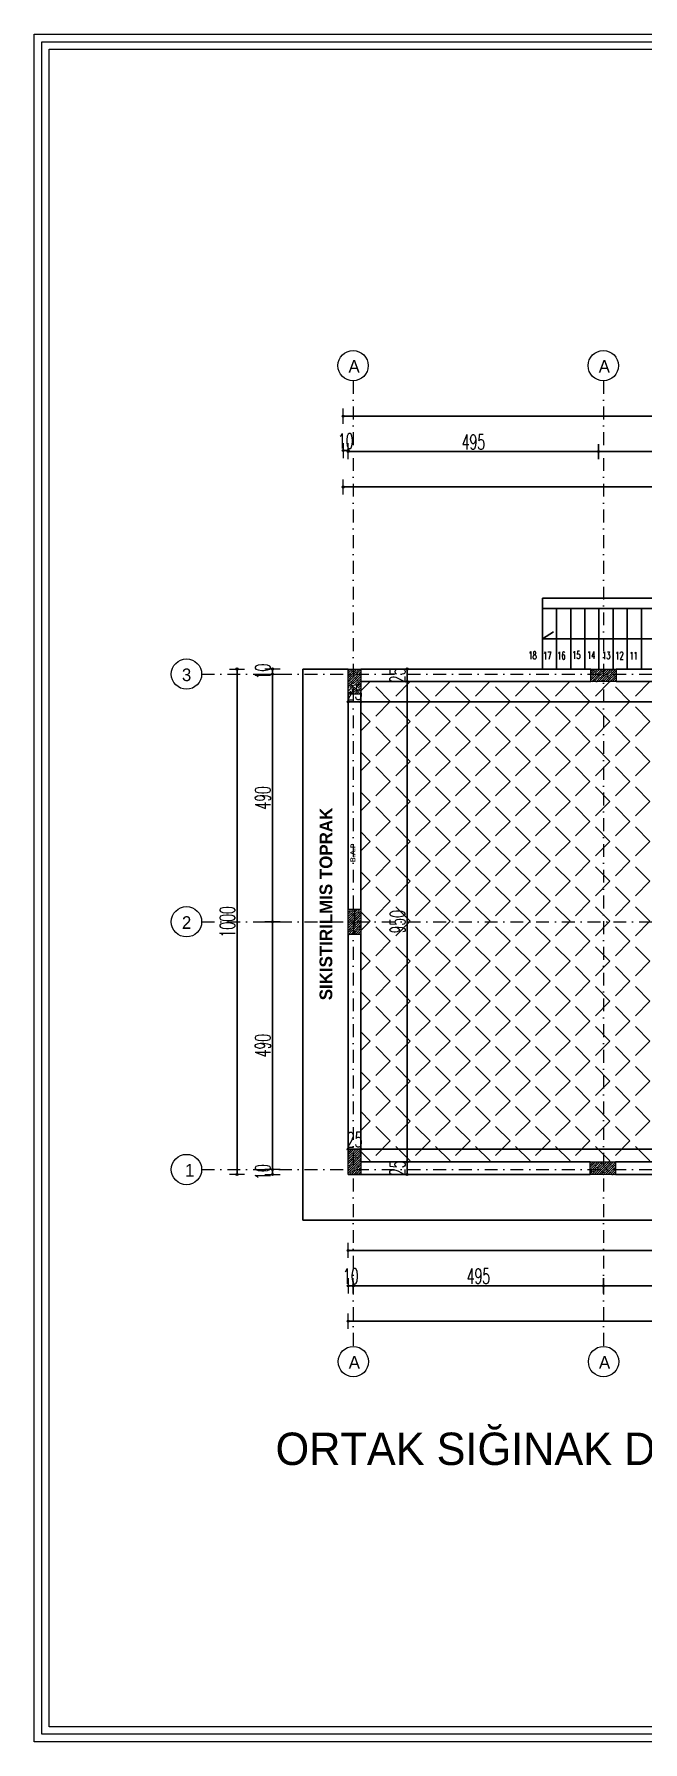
# Model space of a CAD drawing. Header units: millimetres. Extents: x -16104 to 67872, y -88009 to 12107.
# Drawn here: x 60739 to 61943, y 8729 to 12107 of the extents above; entities that cross this region are included whole.
import ezdxf

# ---------------------------------------------------------------- set-up
doc = ezdxf.new("R2010")
doc.units = ezdxf.units.MM
doc.linetypes.add('ACAD_ISO07W100', pattern=[3, 0, -3])
doc.linetypes.add('DASHDOTX2', pattern=[50.8, 25.4, -12.7, 0, -12.7])
doc.layers.get('0').update_dxf_attribs({"color": 241})
for name, color, linetype, lineweight in [('AKS', 1, 'ACAD_ISO07W100', 5), ('akslar', 144, 'Continuous', 20), ('c05', 32, 'Continuous', 13), ('duvar', 123, 'Continuous', 25), ('emsal&kolon', 1, 'Continuous', 5), ('kapı pen. yazısı_nz.', 1, 'Continuous', 25), ('mahal yazısı_nz.', 6, 'Continuous', 35), ('OLCU', 54, 'Continuous', 13), ('SıVA', 40, 'Continuous', 9), ('YAZI', 22, 'Continuous', 18), ('ÖLÇÜ', 252, 'Continuous', 20)]:
    doc.layers.add(name, color=color, linetype=linetype, lineweight=lineweight)
doc.styles.add('DIM', font='Txttw.shx', dxfattribs={"width": 0.6})
doc.styles.add('kap-pen-yazısı_nz.', font='cityb___.ttf', dxfattribs={"height": 10})
doc.styles.add('mahal iç yazı_nz.', font='cityb___.ttf', dxfattribs={"height": 12.5})
doc.styles.add('ÖLÇÜ-50', font='comic.ttf', dxfattribs={"height": 12.5})
doc.dimstyles.new('50', dxfattribs={"dimscale": 0, "dimtxt": 30, "dimasz": 1, "dimexe": 0, "dimexo": 2, "dimgap": 4, "dimtad": 1, "dimdec": 0, "dimzin": 0, "dimdsep": 46, "dimtxsty": 'DIM', "dimblk1": 'DOT', "dimblk2": 'DOT', "dimsah": 1, "dimcen": 1.5, "dimdle": 3, "dimse1": 1, "dimse2": 1, "dimclrd": 256, "dimclre": 9, "dimclrt": 256, "dimadec": 0, "dimazin": 0, "dimtfac": 0.24, "dimtdec": 0, "dimtix": 1, "dimtmove": 2, "dimatfit": 3, "dimldrblk": 'DOT', "dimfxl": 0, "dimtolj": 1, "dimtzin": 15, "dimarcsym": 0})
pattern_1 = [(45, (-3506.1825, 5085.1525), (-4.49012806, 4.49012806), []), (45, (-3501.6924, 5085.1525), (-4.49012806, 4.49012806), [7.9375, -1.5875, 0, -1.5875])]
pattern_2 = [(45, (-3473.52, 7.062), (-4.49012806, 4.49012806), []), (45, (-3469.03, 7.062), (-4.49012806, 4.49012806), [7.9375, -1.5875, 0, -1.5875])]

# ---------------------------------------------------------------- blocks, each defined once
blk = doc.blocks.new('DOT')
for p, q in [((-2, 0), (0, 0)), ((0, 15), (0, -15)), ((2, 0), (0, 0))]:
    blk.add_line(p, q)
blk.add_circle((0, 0), 2)
blk = doc.blocks.new('*D453')
at = {"layer": 'Defpoints', "color": 0, "transparency": 16777216}
for p in [(61349.9, 11211.4), (63394.9, 11211.4), (63394.9, 11211.4)]:
    blk.add_point(p, dxfattribs=at)
at = {"layer": 'SıVA', "lineweight": -2, "transparency": 16777216}
blk.add_line((61350.9, 11211.4), (63393.9, 11211.4), dxfattribs=at)
at = {"layer": 'SıVA', "lineweight": -2, "transparency": 16777216, "rotation": 180}
blk.add_blockref('DOT', (61349.9, 11211.4), dxfattribs=at)
at = {"layer": 'SıVA', "lineweight": -2, "transparency": 16777216}
blk.add_blockref('DOT', (63394.9, 11211.4), dxfattribs=at)
at = {"layer": 'SıVA', "transparency": 16777216, "insert": (62372.4, 11230.4), "char_height": 30, "attachment_point": 5, "style": 'DIM'}
blk.add_mtext('\\A1;2045', dxfattribs=at)
blk = doc.blocks.new('*D454')
at = {"layer": 'Defpoints', "color": 0, "transparency": 16777216}
for p in [(61359.9, 11281.4), (61854.9, 11281.4), (61854.9, 11281.4)]:
    blk.add_point(p, dxfattribs=at)
at = {"layer": 'SıVA', "lineweight": -2, "transparency": 16777216}
blk.add_line((61360.9, 11281.4), (61853.9, 11281.4), dxfattribs=at)
at = {"layer": 'SıVA', "lineweight": -2, "transparency": 16777216, "rotation": 180}
blk.add_blockref('DOT', (61359.9, 11281.4), dxfattribs=at)
at = {"layer": 'SıVA', "lineweight": -2, "transparency": 16777216}
blk.add_blockref('DOT', (61854.9, 11281.4), dxfattribs=at)
at = {"layer": 'SıVA', "transparency": 16777216, "insert": (61607.4, 11300.4), "char_height": 30, "attachment_point": 5, "style": 'DIM'}
blk.add_mtext('\\A1;495', dxfattribs=at)
blk = doc.blocks.new('*D455')
at = {"layer": 'Defpoints', "color": 0, "transparency": 16777216}
for p in [(61854.9, 11281.4), (62359.9, 11281.4), (62359.9, 11281.4)]:
    blk.add_point(p, dxfattribs=at)
at = {"layer": 'SıVA', "lineweight": -2, "transparency": 16777216}
blk.add_line((61855.9, 11281.4), (62358.9, 11281.4), dxfattribs=at)
at = {"layer": 'SıVA', "lineweight": -2, "transparency": 16777216, "rotation": 180}
blk.add_blockref('DOT', (61854.9, 11281.4), dxfattribs=at)
at = {"layer": 'SıVA', "lineweight": -2, "transparency": 16777216}
blk.add_blockref('DOT', (62359.9, 11281.4), dxfattribs=at)
at = {"layer": 'SıVA', "transparency": 16777216, "insert": (62107.4, 11300.4), "char_height": 30, "attachment_point": 5, "style": 'DIM'}
blk.add_mtext('\\A1;505', dxfattribs=at)
blk = doc.blocks.new('*D457')
at = {"layer": 'Defpoints', "color": 0, "transparency": 16777216}
for p in [(61349.9, 11283.4), (61349.9, 11283.4), (61359.9, 11281.4)]:
    blk.add_point(p, dxfattribs=at)
at = {"layer": 'SıVA', "lineweight": -2, "transparency": 16777216}
for p, q in [((61348.9, 11283.4), (61347.9, 11283.4)), ((61359.9, 11283.4), (61349.9, 11283.4)), ((61360.9, 11283.4), (61361.9, 11283.4))]:
    blk.add_line(p, q, dxfattribs=at)
blk.add_blockref('DOT', (61349.9, 11283.4), dxfattribs=at)
at = {"layer": 'SıVA', "lineweight": -2, "transparency": 16777216, "rotation": 180}
blk.add_blockref('DOT', (61359.9, 11283.4), dxfattribs=at)
at = {"layer": 'SıVA', "transparency": 16777216, "insert": (61354.9, 11302.4), "char_height": 30, "attachment_point": 5, "style": 'DIM'}
blk.add_mtext('\\A1;10', dxfattribs=at)
blk = doc.blocks.new('*D458')
at = {"layer": 'Defpoints', "color": 0, "transparency": 16777216}
for p in [(61349.9, 11351.4), (63394.9, 11351.4), (63394.9, 11351.4)]:
    blk.add_point(p, dxfattribs=at)
at = {"layer": 'SıVA', "lineweight": -2, "transparency": 16777216}
blk.add_line((61350.9, 11351.4), (63393.9, 11351.4), dxfattribs=at)
at = {"layer": 'SıVA', "lineweight": -2, "transparency": 16777216, "rotation": 180}
blk.add_blockref('DOT', (61349.9, 11351.4), dxfattribs=at)
at = {"layer": 'SıVA', "lineweight": -2, "transparency": 16777216}
blk.add_blockref('DOT', (63394.9, 11351.4), dxfattribs=at)
at = {"layer": 'SıVA', "transparency": 16777216, "insert": (62372.4, 11370.4), "char_height": 30, "attachment_point": 5, "style": 'DIM'}
blk.add_mtext('\\A1;2045', dxfattribs=at)
blk = doc.blocks.new('*D459')
at = {"layer": 'Defpoints', "color": 0, "transparency": 16777216}
for p in [(61209.9, 10841.4), (61209.9, 10351.4), (61209.9, 10351.4)]:
    blk.add_point(p, dxfattribs=at)
at = {"layer": 'SıVA', "lineweight": -2, "transparency": 16777216}
blk.add_line((61209.9, 10840.4), (61209.9, 10352.4), dxfattribs=at)
for p, rotation in [((61209.9, 10841.4), 90), ((61209.9, 10351.4), 270)]:
    blk.add_blockref('DOT', p, dxfattribs=dict(at, rotation=rotation))
at = {"layer": 'SıVA', "transparency": 16777216, "insert": (61190.9, 10596.4), "char_height": 30, "attachment_point": 5, "rotation": 90, "style": 'DIM'}
blk.add_mtext('\\A1;490', dxfattribs=at)
blk = doc.blocks.new('*D460')
at = {"layer": 'Defpoints', "color": 0, "transparency": 16777216}
for p in [(61194.9, 10851.4), (61139.9, 9851.4), (61194.9, 9851.4)]:
    blk.add_point(p, dxfattribs=at)
at = {"layer": 'SıVA', "lineweight": -2, "transparency": 16777216}
blk.add_line((61139.9, 10850.4), (61139.9, 9852.4), dxfattribs=at)
for p, rotation in [((61139.9, 10851.4), 90), ((61139.9, 9851.4), 270)]:
    blk.add_blockref('DOT', p, dxfattribs=dict(at, rotation=rotation))
at = {"layer": 'SıVA', "transparency": 16777216, "insert": (61120.9, 10351.4), "char_height": 30, "attachment_point": 5, "rotation": 90, "style": 'DIM'}
blk.add_mtext('\\A1;1000', dxfattribs=at)
blk = doc.blocks.new('*D461')
at = {"layer": 'Defpoints', "color": 0, "transparency": 16777216}
for p in [(61359.9, 9701.4), (61359.9, 9701.4), (63404.9, 9701.4)]:
    blk.add_point(p, dxfattribs=at)
at = {"layer": 'SıVA', "lineweight": -2, "transparency": 16777216}
blk.add_line((63403.9, 9701.4), (61360.9, 9701.4), dxfattribs=at)
at = {"layer": 'SıVA', "lineweight": -2, "transparency": 16777216, "rotation": 180}
blk.add_blockref('DOT', (61359.9, 9701.4), dxfattribs=at)
at = {"layer": 'SıVA', "lineweight": -2, "transparency": 16777216}
blk.add_blockref('DOT', (63404.9, 9701.4), dxfattribs=at)
at = {"layer": 'SıVA', "transparency": 16777216, "insert": (62382.4, 9720.4), "char_height": 30, "attachment_point": 5, "style": 'DIM'}
blk.add_mtext('\\A1;2045', dxfattribs=at)
blk = doc.blocks.new('*D462')
at = {"layer": 'Defpoints', "color": 0, "transparency": 16777216}
for p in [(61359.9, 9631.4), (61369.9, 9631.4), (61369.9, 9631.4)]:
    blk.add_point(p, dxfattribs=at)
at = {"layer": 'SıVA', "lineweight": -2, "transparency": 16777216}
for p, q in [((61358.9, 9631.4), (61357.9, 9631.4)), ((61359.9, 9631.4), (61369.9, 9631.4)), ((61370.9, 9631.4), (61371.9, 9631.4))]:
    blk.add_line(p, q, dxfattribs=at)
blk.add_blockref('DOT', (61359.9, 9631.4), dxfattribs=at)
at = {"layer": 'SıVA', "lineweight": -2, "transparency": 16777216, "rotation": 180}
blk.add_blockref('DOT', (61369.9, 9631.4), dxfattribs=at)
at = {"layer": 'SıVA', "transparency": 16777216, "insert": (61364.9, 9650.4), "char_height": 30, "attachment_point": 5, "style": 'DIM'}
blk.add_mtext('\\A1;10', dxfattribs=at)
blk = doc.blocks.new('*D915')
at = {"layer": 'Defpoints', "color": 0, "transparency": 16777216}
for p in [(61359.9, 9561.4), (63404.9, 9561.4), (63404.9, 9561.4)]:
    blk.add_point(p, dxfattribs=at)
at = {"layer": 'SıVA', "lineweight": -2, "transparency": 16777216}
blk.add_line((61360.9, 9561.4), (63403.9, 9561.4), dxfattribs=at)
at = {"layer": 'SıVA', "lineweight": -2, "transparency": 16777216, "rotation": 180}
blk.add_blockref('DOT', (61359.9, 9561.4), dxfattribs=at)
at = {"layer": 'SıVA', "lineweight": -2, "transparency": 16777216}
blk.add_blockref('DOT', (63404.9, 9561.4), dxfattribs=at)
at = {"layer": 'SıVA', "transparency": 16777216, "insert": (62382.4, 9580.4), "char_height": 30, "attachment_point": 5, "style": 'DIM'}
blk.add_mtext('\\A1;2045', dxfattribs=at)
blk = doc.blocks.new('*D469')
at = {"layer": 'Defpoints', "color": 0, "transparency": 16777216}
for p in [(61384.9, 10801.4), (63229.9, 10786.4), (63229.9, 10786.4)]:
    blk.add_point(p, dxfattribs=at)
at = {"layer": 'SıVA', "lineweight": -2, "transparency": 16777216}
blk.add_line((61385.9, 10786.4), (63228.9, 10786.4), dxfattribs=at)
at = {"layer": 'SıVA', "lineweight": -2, "transparency": 16777216, "rotation": 180}
blk.add_blockref('DOT', (61384.9, 10786.4), dxfattribs=at)
at = {"layer": 'SıVA', "lineweight": -2, "transparency": 16777216}
blk.add_blockref('DOT', (63229.9, 10786.4), dxfattribs=at)
at = {"layer": 'SıVA', "transparency": 16777216, "insert": (62307.4, 10805.4), "char_height": 30, "attachment_point": 5, "style": 'DIM'}
blk.add_mtext('\\A1;1845', dxfattribs=at)
blk = doc.blocks.new('*D917')
at = {"layer": 'Defpoints', "color": 0, "transparency": 16777216}
for p in [(61384.9, 10826.4), (61384.9, 9876.4), (61476.4, 9876.4)]:
    blk.add_point(p, dxfattribs=at)
at = {"layer": 'SıVA', "lineweight": -2, "transparency": 16777216}
blk.add_line((61476.4, 10825.4), (61476.4, 9877.4), dxfattribs=at)
for p, rotation in [((61476.4, 10826.4), 90), ((61476.4, 9876.4), 270)]:
    blk.add_blockref('DOT', p, dxfattribs=dict(at, rotation=rotation))
at = {"layer": 'SıVA', "transparency": 16777216, "insert": (61457.4, 10351.4), "char_height": 30, "attachment_point": 5, "rotation": 90, "style": 'DIM'}
blk.add_mtext('\\A1;950', dxfattribs=at)
blk = doc.blocks.new('*D470')
at = {"layer": 'Defpoints', "color": 0, "transparency": 16777216}
for p in [(61477.5, 9876.4), (61476.3, 9851.4), (61477.5, 9851.4)]:
    blk.add_point(p, dxfattribs=at)
at = {"layer": 'SıVA', "lineweight": -2, "transparency": 16777216}
for p, q in [((61476.3, 9877.4), (61476.3, 9878.4)), ((61476.3, 9876.4), (61476.3, 9851.4)), ((61476.3, 9850.4), (61476.3, 9849.4))]:
    blk.add_line(p, q, dxfattribs=at)
for p, rotation in [((61476.3, 9876.4), 270), ((61476.3, 9851.4), 90)]:
    blk.add_blockref('DOT', p, dxfattribs=dict(at, rotation=rotation))
at = {"layer": 'SıVA', "transparency": 16777216, "insert": (61457.3, 9863.9), "char_height": 30, "attachment_point": 5, "rotation": 90, "style": 'DIM'}
blk.add_mtext('\\A1;25', dxfattribs=at)
blk = doc.blocks.new('*D471')
at = {"layer": 'Defpoints', "color": 0, "transparency": 16777216}
for p in [(61476.4, 10851.4), (61476.4, 10851.4), (61443.7, 10826.4)]:
    blk.add_point(p, dxfattribs=at)
at = {"layer": 'SıVA', "lineweight": -2, "transparency": 16777216}
for p, q in [((61476.4, 10852.4), (61476.4, 10853.4)), ((61476.4, 10826.4), (61476.4, 10851.4)), ((61476.4, 10825.4), (61476.4, 10824.4))]:
    blk.add_line(p, q, dxfattribs=at)
for p, rotation in [((61476.4, 10851.4), 270), ((61476.4, 10826.4), 90)]:
    blk.add_blockref('DOT', p, dxfattribs=dict(at, rotation=rotation))
at = {"layer": 'SıVA', "transparency": 16777216, "insert": (61457.4, 10838.9), "char_height": 30, "attachment_point": 5, "rotation": 90, "style": 'DIM'}
blk.add_mtext('\\A1;25', dxfattribs=at)
blk = doc.blocks.new('*D918')
at = {"layer": 'Defpoints', "color": 0, "transparency": 16777216}
for p in [(61359.9, 10786.4), (61359.9, 10786.4), (61384.9, 10786.4)]:
    blk.add_point(p, dxfattribs=at)
at = {"layer": 'SıVA', "lineweight": -2, "transparency": 16777216}
for p, q in [((61358.9, 10786.4), (61357.9, 10786.4)), ((61384.9, 10786.4), (61359.9, 10786.4)), ((61385.9, 10786.4), (61386.9, 10786.4))]:
    blk.add_line(p, q, dxfattribs=at)
blk.add_blockref('DOT', (61359.9, 10786.4), dxfattribs=at)
at = {"layer": 'SıVA', "lineweight": -2, "transparency": 16777216, "rotation": 180}
blk.add_blockref('DOT', (61384.9, 10786.4), dxfattribs=at)
at = {"layer": 'SıVA', "transparency": 16777216, "insert": (61372.4, 10805.4), "char_height": 30, "attachment_point": 5, "style": 'DIM'}
blk.add_mtext('\\A1;25', dxfattribs=at)
blk = doc.blocks.new('*D919')
at = {"layer": 'Defpoints', "color": 0, "transparency": 16777216}
for p in [(61359.9, 9901.4), (61384.9, 9901.4), (61384.9, 9901.4)]:
    blk.add_point(p, dxfattribs=at)
at = {"layer": 'SıVA', "lineweight": -2, "transparency": 16777216}
for p, q in [((61358.9, 9901.4), (61357.9, 9901.4)), ((61359.9, 9901.4), (61384.9, 9901.4)), ((61385.9, 9901.4), (61386.9, 9901.4))]:
    blk.add_line(p, q, dxfattribs=at)
blk.add_blockref('DOT', (61359.9, 9901.4), dxfattribs=at)
at = {"layer": 'SıVA', "lineweight": -2, "transparency": 16777216, "rotation": 180}
blk.add_blockref('DOT', (61384.9, 9901.4), dxfattribs=at)
at = {"layer": 'SıVA', "transparency": 16777216, "insert": (61372.4, 9920.4), "char_height": 30, "attachment_point": 5, "style": 'DIM'}
blk.add_mtext('\\A1;25', dxfattribs=at)
blk = doc.blocks.new('*D475')
at = {"layer": 'Defpoints', "color": 0, "transparency": 16777216}
for p in [(61384.9, 9901.4), (63229.9, 9901.4), (63229.9, 9901.4)]:
    blk.add_point(p, dxfattribs=at)
at = {"layer": 'SıVA', "lineweight": -2, "transparency": 16777216}
blk.add_line((61385.9, 9901.4), (63228.9, 9901.4), dxfattribs=at)
at = {"layer": 'SıVA', "lineweight": -2, "transparency": 16777216, "rotation": 180}
blk.add_blockref('DOT', (61384.9, 9901.4), dxfattribs=at)
at = {"layer": 'SıVA', "lineweight": -2, "transparency": 16777216}
blk.add_blockref('DOT', (63229.9, 9901.4), dxfattribs=at)
at = {"layer": 'SıVA', "transparency": 16777216, "insert": (62307.4, 9920.4), "char_height": 30, "attachment_point": 5, "style": 'DIM'}
blk.add_mtext('\\A1;1845', dxfattribs=at)
blk = doc.blocks.new('*D487')
at = {"layer": 'Defpoints', "color": 0, "transparency": 16777216}
for p in [(61369.9, 9631.4), (61864.9, 9631.4), (61864.9, 9631.4)]:
    blk.add_point(p, dxfattribs=at)
at = {"layer": 'SıVA', "lineweight": -2, "transparency": 16777216}
blk.add_line((61370.9, 9631.4), (61863.9, 9631.4), dxfattribs=at)
at = {"layer": 'SıVA', "lineweight": -2, "transparency": 16777216, "rotation": 180}
blk.add_blockref('DOT', (61369.9, 9631.4), dxfattribs=at)
at = {"layer": 'SıVA', "lineweight": -2, "transparency": 16777216}
blk.add_blockref('DOT', (61864.9, 9631.4), dxfattribs=at)
at = {"layer": 'SıVA', "transparency": 16777216, "insert": (61617.4, 9650.4), "char_height": 30, "attachment_point": 5, "style": 'DIM'}
blk.add_mtext('\\A1;495', dxfattribs=at)
blk = doc.blocks.new('*D490')
at = {"layer": 'Defpoints', "color": 0, "transparency": 16777216}
for p in [(61864.9, 9631.4), (62369.9, 9631.4), (62369.9, 9631.4)]:
    blk.add_point(p, dxfattribs=at)
at = {"layer": 'SıVA', "lineweight": -2, "transparency": 16777216}
blk.add_line((61865.9, 9631.4), (62368.9, 9631.4), dxfattribs=at)
at = {"layer": 'SıVA', "lineweight": -2, "transparency": 16777216, "rotation": 180}
blk.add_blockref('DOT', (61864.9, 9631.4), dxfattribs=at)
at = {"layer": 'SıVA', "lineweight": -2, "transparency": 16777216}
blk.add_blockref('DOT', (62369.9, 9631.4), dxfattribs=at)
at = {"layer": 'SıVA', "transparency": 16777216, "insert": (62117.4, 9650.4), "char_height": 30, "attachment_point": 5, "style": 'DIM'}
blk.add_mtext('\\A1;505', dxfattribs=at)
blk = doc.blocks.new('*D8408')
at = {"layer": 'Defpoints', "color": 0, "transparency": 16777216}
for p in [(61209.9, 10851.4), (61209.9, 10851.4), (61209.9, 10841.4)]:
    blk.add_point(p, dxfattribs=at)
at = {"layer": 'SıVA', "lineweight": -2, "transparency": 16777216}
for p, q in [((61209.9, 10852.4), (61209.9, 10853.4)), ((61209.9, 10841.4), (61209.9, 10851.4)), ((61209.9, 10840.4), (61209.9, 10839.4))]:
    blk.add_line(p, q, dxfattribs=at)
for p, rotation in [((61209.9, 10851.4), 270), ((61209.9, 10841.4), 90)]:
    blk.add_blockref('DOT', p, dxfattribs=dict(at, rotation=rotation))
at = {"layer": 'SıVA', "transparency": 16777216, "insert": (61190.9, 10846.4), "char_height": 30, "attachment_point": 5, "rotation": 90, "style": 'DIM'}
blk.add_mtext('\\A1;10', dxfattribs=at)
blk = doc.blocks.new('*D8409')
at = {"layer": 'Defpoints', "color": 0, "transparency": 16777216}
for p in [(61209.9, 10351.4), (61209.9, 10351.4), (61209.9, 9861.4)]:
    blk.add_point(p, dxfattribs=at)
at = {"layer": 'SıVA', "lineweight": -2, "transparency": 16777216}
blk.add_line((61209.9, 9862.4), (61209.9, 10350.4), dxfattribs=at)
for p, rotation in [((61209.9, 10351.4), 90), ((61209.9, 9861.4), 270)]:
    blk.add_blockref('DOT', p, dxfattribs=dict(at, rotation=rotation))
at = {"layer": 'SıVA', "transparency": 16777216, "insert": (61190.9, 10106.4), "char_height": 30, "attachment_point": 5, "rotation": 90, "style": 'DIM'}
blk.add_mtext('\\A1;490', dxfattribs=at)
blk = doc.blocks.new('*D8410')
at = {"layer": 'Defpoints', "color": 0, "transparency": 16777216}
for p in [(61154.9, 9851.7), (61155, 9861.4), (61209.9, 9861.4)]:
    blk.add_point(p, dxfattribs=at)
at = {"layer": 'SıVA', "lineweight": -2, "transparency": 16777216}
for p, q in [((61209.9, 9862.4), (61209.9, 9863.4)), ((61209.9, 9851.7), (61209.9, 9861.4)), ((61209.9, 9850.7), (61209.9, 9849.7))]:
    blk.add_line(p, q, dxfattribs=at)
for p, rotation in [((61209.9, 9861.4), 270), ((61209.9, 9851.7), 90)]:
    blk.add_blockref('DOT', p, dxfattribs=dict(at, rotation=rotation))
at = {"layer": 'SıVA', "transparency": 16777216, "insert": (61190.9, 9856.5), "char_height": 30, "attachment_point": 5, "rotation": 90, "style": 'DIM'}
blk.add_mtext('\\A1;10', dxfattribs=at)

msp = doc.modelspace()

# ---------------------------------------------------------------- hatches: boundary and pattern name
at = {"layer": 'SıVA'}
h = msp.add_hatch(dxfattribs=at)
h.set_pattern_fill('ANSI35,_O', color=256)
h.set_pattern_definition(pattern_1)
h.paths.add_polyline_path([(61369.9, 10851.4), (61359.9, 10851.4), (61359.9, 10841.4), (61369.9, 10841.4)])
h.paths.add_polyline_path([(61384.9, 10841.4), (61384.9, 10851.4), (61369.9, 10851.4), (61369.9, 10841.4)])
h.paths.add_polyline_path([(61369.9, 10801.4), (61384.9, 10801.4), (61384.9, 10841.4), (61369.9, 10841.4)])
h.paths.add_polyline_path([(61369.9, 10841.4), (61359.9, 10841.4), (61359.9, 10801.4), (61369.9, 10801.4)])
h.paths.add_polyline_path([(61350.4, 10827.9), (61394.5, 10827.9), (61394.5, 10782.9), (61350.4, 10782.9)], flags=9)
h = msp.add_hatch(dxfattribs=at)
h.set_pattern_fill('ANSI35,_O', color=256)
h.set_pattern_definition(pattern_1)
h.paths.add_polyline_path([(61889.9, 10851.4), (61864.9, 10851.4), (61864.9, 10841.4), (61889.9, 10841.4)])
h.paths.add_polyline_path([(61864.9, 10851.4), (61839.9, 10851.4), (61839.9, 10841.4), (61864.9, 10841.4)])
h.paths.add_polyline_path([(61864.9, 10841.4), (61839.9, 10841.4), (61839.9, 10826.4), (61864.9, 10826.4)])
h.paths.add_polyline_path([(61889.9, 10841.4), (61864.9, 10841.4), (61864.9, 10826.4), (61889.9, 10826.4)])
h = msp.add_hatch(dxfattribs=at)
h.set_pattern_fill('ANSI35,_O', color=256, scale=8, angle=45)
h.set_pattern_definition([(90, (-3473.52, 7.06), (-50.8, 1e-14), []), (90, (-3448.12, 32.46), (-50.8, 1e-14), [63.5, -12.7, 0, -12.7])])
h.paths.add_polyline_path([(61384.9, 10376.4), (61369.9, 10376.4), (61369.9, 10351.4), (61384.9, 10351.4)])
h.paths.add_polyline_path([(61359.9, 10351.4), (61369.9, 10351.4), (61369.9, 10376.4), (61359.9, 10376.4)])
h.paths.add_polyline_path([(61359.9, 10326.4), (61369.9, 10326.4), (61369.9, 10351.4), (61359.9, 10351.4)])
h.paths.add_polyline_path([(61369.9, 10326.4), (61384.9, 10326.4), (61384.9, 10351.4), (61369.9, 10351.4)])
h = msp.add_hatch(dxfattribs=at)
h.set_pattern_fill('ANSI35,_O', color=256)
h.set_pattern_definition(pattern_2)
h.paths.add_polyline_path([(61384.9, 10376.4), (61369.9, 10376.4), (61369.9, 10351.4), (61384.9, 10351.4)])
h.paths.add_polyline_path([(61359.9, 10351.4), (61369.9, 10351.4), (61369.9, 10376.4), (61359.9, 10376.4)])
h.paths.add_polyline_path([(61359.9, 10326.4), (61369.9, 10326.4), (61369.9, 10351.4), (61359.9, 10351.4)])
h.paths.add_polyline_path([(61384.9, 10351.4), (61369.9, 10351.4), (61369.9, 10326.4), (61384.9, 10326.4)])
h = msp.add_hatch(dxfattribs=at)
h.set_pattern_fill('ANSI35,_O', color=256)
h.set_pattern_definition(pattern_2)
h.paths.add_polyline_path([(61384.9, 9901.4), (61369.9, 9901.4), (61369.9, 9861.4), (61384.9, 9861.4)])
h.paths.add_polyline_path([(61369.9, 9901.4), (61359.9, 9901.4), (61359.9, 9861.4), (61369.9, 9861.4)])
h.paths.add_polyline_path([(61369.9, 9861.4), (61359.9, 9861.4), (61359.9, 9851.4), (61369.9, 9851.4)])
h.paths.add_polyline_path([(61384.9, 9861.4), (61369.9, 9861.4), (61369.9, 9851.4), (61384.9, 9851.4)])
h = msp.add_hatch(dxfattribs=at)
h.set_pattern_fill('ANSI35,_O', color=256)
h.set_pattern_definition(pattern_2)
h.paths.add_polyline_path([(61864.9, 9861.4), (61864.9, 9876.4), (61838.4, 9876.4), (61838.4, 9861.4)])
h.paths.add_polyline_path([(61888.4, 9861.4), (61888.4, 9876.4), (61864.9, 9876.4), (61864.9, 9861.4)])
h.paths.add_polyline_path([(61864.9, 9861.4), (61864.9, 9851.4), (61888.4, 9851.4), (61888.4, 9861.4)])
h.paths.add_polyline_path([(61864.9, 9851.4), (61864.9, 9861.4), (61838.4, 9861.4), (61838.4, 9851.4)])
at = {"layer": 'ÖLÇÜ'}
h = msp.add_hatch(dxfattribs=at)
h.set_pattern_fill('ANGLE,_O', color=256, scale=8, angle=135)
h.set_pattern_definition([(135, (0, 0), (-39.513127, -39.513127), [40.64, -15.24]), (225, (0, 0), (39.513127, -39.513127), [40.64, -15.24])])
h.paths.add_polyline_path([(61384.9, 10351.4), (61864.9, 10351.4), (61864.9, 10826.4), (61384.9, 10826.4)])
h.paths.add_polyline_path([(63229.9, 9876.4), (63229.9, 10351.4), (62394.9, 10351.4), (62394.9, 10338.9), (62369.9, 10338.9), (62369.9, 9876.4)])
h.paths.add_polyline_path([(62369.9, 10826.4), (62369.9, 10363.9), (62394.9, 10363.9), (62394.9, 10351.4), (63229.9, 10351.4), (63229.9, 10826.4)])
h.paths.add_polyline_path([(61864.9, 10826.4), (61864.9, 10351.4), (62344.9, 10351.4), (62344.9, 10363.9), (62369.9, 10363.9), (62369.9, 10826.4)])
h.paths.add_polyline_path([(62369.9, 9876.4), (62369.9, 10338.9), (62344.9, 10338.9), (62344.9, 10351.4), (61864.9, 10351.4), (61864.9, 9876.4)])
h.paths.add_polyline_path([(61864.9, 9876.4), (61864.9, 10351.4), (61384.9, 10351.4), (61384.9, 9876.4)])
h.paths.add_polyline_path([(61434.9, 10320.8), (61434.9, 10382), (61479.9, 10382), (61479.9, 10320.8)], flags=9)
h.paths.add_polyline_path([(61434.9, 10816.8), (61434.9, 10861), (61479.9, 10861), (61479.9, 10816.8)], flags=9)
h.paths.add_polyline_path([(61350.4, 10827.9), (61394.5, 10827.9), (61394.5, 10782.9), (61350.4, 10782.9)], flags=9)
h.paths.add_polyline_path([(63157, 10041.9), (63228.6, 10041.2), (63228.8, 10058), (63157.2, 10058.7)], flags=24)
h.paths.add_polyline_path([(63161.9, 10000.6), (63233.5, 9999.8), (63233.7, 10016.7), (63162.1, 10017.4)], flags=9)
h.paths.add_polyline_path([(63153.4, 10322.6), (63217.9, 10321.9), (63218.1, 10338.8), (63153.5, 10339.4)], flags=24)
h.paths.add_polyline_path([(62434, 10816.8), (62434, 10861), (62479, 10861), (62479, 10816.8)], flags=9)
h.paths.add_polyline_path([(62227.6, 10437.5), (62396, 10437.5), (62396, 10399.8), (62227.6, 10399.8)], flags=9)
h.paths.add_polyline_path([(62205.9, 10430.2), (62470.5, 10430.2), (62470.5, 10526.4), (62205.9, 10526.4)], flags=9)
h.paths.add_polyline_path([(63157, 10499.5), (63228.6, 10498.8), (63228.8, 10515.6), (63157.2, 10516.3)], flags=24)
h.paths.add_polyline_path([(63161.9, 10458.2), (63233.5, 10457.4), (63233.7, 10474.2), (63162.1, 10475)], flags=9)
h.paths.add_polyline_path([(63149.4, 10632.3), (63218.2, 10631.6), (63218.4, 10648.4), (63149.6, 10649.1)], flags=24)
h.paths.add_polyline_path([(62269.9, 10827.9), (62344.9, 10827.9), (62344.9, 10782.9), (62269.9, 10782.9)], flags=9)

# ---------------------------------------------------------------- linework, layer by layer
for p, q in [((61743.9, 10911.4), (61765.6, 10924.9)), ((62219.9, 10911.4), (61743.9, 10911.4))]:
    msp.add_line(p, q)
at = {"layer": 'AKS', "linetype": 'ByBlock'}
for centre in [(61369.4, 11451.4), (61864.4, 11451.4), (61039.9, 10841.4), (61039.9, 10351.4), (61039.9, 9861.4), (61369.9, 9481.4), (61864.9, 9481.4)]:
    msp.add_circle(centre, 30, dxfattribs=at)
at = {"layer": 'akslar', "linetype": 'DASHDOTX2'}
for p, q in [((61369.9, 11421.4), (61369.9, 9511.4)), ((61864.9, 11421.4), (61864.9, 9511.4)), ((61069.9, 10841.4), (63774.9, 10841.4)), ((61069.9, 10351.4), (63774.9, 10351.4)), ((61069.9, 9861.4), (63774.9, 9861.4))]:
    msp.add_line(p, q, dxfattribs=at)
at = {"layer": 'c05'}
for points in [[(64268.8, 8939.6), (64268.8, 8729.3), (60738.5, 8729.3), (60738.5, 12107.1), (64268.8, 12107.1), (64268.8, 10251)], [(64268.8, 8939.6), (64268.8, 8729.3), (60738.5, 8729.3), (60738.5, 12107.1), (64268.8, 12107.1), (64268.8, 10251)], [(64253.8, 8939.6), (64253.8, 8744.3), (60753.5, 8744.3), (60753.5, 12092.1), (64253.8, 12092.1), (64253.8, 10251)], [(64238.8, 8939.6), (64238.8, 8759.3), (60768.5, 8759.3), (60768.5, 12077.1), (64238.8, 12077.1), (64238.8, 10251)]]:
    msp.add_lwpolyline(points, dxfattribs=at)
at = {"layer": 'duvar'}
for p, q in [((61743.9, 10991.4), (62369.9, 10991.4)), ((61743.9, 10971.4), (61743.9, 10991.4)), ((61743.9, 10971.4), (62369.9, 10971.4)), ((61743.9, 10851.4), (61743.9, 10971.4)), ((61771.9, 10851.4), (61771.9, 10971.4)), ((61799.9, 10851.4), (61799.9, 10971.4)), ((61827.9, 10851.4), (61827.9, 10971.4)), ((61855.9, 10851.4), (61855.9, 10971.4)), ((61883.9, 10851.4), (61883.9, 10971.4)), ((61911.9, 10851.4), (61911.9, 10971.4)), ((61939.9, 10851.4), (61939.9, 10971.4)), ((61269.9, 9761.4), (61269.9, 10851.4)), ((61359.9, 10851.4), (61269.9, 10851.4)), ((61839.9, 10851.4), (61384.9, 10851.4)), ((61889.9, 10851.4), (62239.9, 10851.4)), ((61839.9, 10826.4), (61384.9, 10826.4)), ((61889.9, 10826.4), (62239.9, 10826.4)), ((61359.9, 10376.4), (61359.9, 10801.4)), ((61384.9, 10376.4), (61384.9, 10801.4)), ((61359.9, 9901.4), (61359.9, 10326.4)), ((61384.9, 10326.4), (61384.9, 9901.4)), ((61838.4, 9876.4), (61384.9, 9876.4)), ((61888.4, 9876.4), (62341.8, 9876.4)), ((61838.4, 9851.4), (61384.9, 9851.4)), ((62341.8, 9851.4), (61888.4, 9851.4)), ((63494.9, 9761.4), (61269.9, 9761.4))]:
    msp.add_line(p, q, dxfattribs=at)
at = {"layer": 'emsal&kolon'}
for points in [[(61384.9, 10801.4), (61359.9, 10801.4), (61359.9, 10851.4), (61384.9, 10851.4), (61384.9, 10801.4)], [(61839.9, 10826.4), (61839.9, 10851.4), (61889.9, 10851.4), (61889.9, 10826.4), (61839.9, 10826.4)], [(61384.9, 10326.4), (61359.9, 10326.4), (61359.9, 10376.4), (61384.9, 10376.4), (61384.9, 10326.4)], [(61384.9, 9851.4), (61359.9, 9851.4), (61359.9, 9901.4), (61384.9, 9901.4), (61384.9, 9851.4)], [(61838.4, 9851.4), (61838.4, 9876.4), (61888.4, 9876.4), (61888.4, 9851.4), (61838.4, 9851.4)]]:
    msp.add_lwpolyline(points, dxfattribs=at)
at = {"layer": 'SıVA'}
for p, q in [((61359.9, 9851.4), (61384.9, 9851.4)), ((61359.9, 9561.4), (61359.9, 9561.4)), ((61369.9, 9561.4), (61369.9, 9561.4))]:
    msp.add_line(p, q, dxfattribs=at)

# ---------------------------------------------------------------- texts
at = {"layer": 'AKS', "char_height": 25, "width": 35.659, "attachment_point": 1}
for s, insert in [('A', (61360.3, 11462.4)), ('A', (61855.3, 11462.4)), ('3', (61030.8, 10852.4)), ('2', (61030.8, 10362.4)), ('1', (61036.8, 9872.4)), ('A', (61360.8, 9492.4)), ('A', (61855.8, 9492.4))]:
    msp.add_mtext(s, dxfattribs=dict(at, insert=insert))
at = {"layer": 'kapı pen. yazısı_nz.', "style": 'kap-pen-yazısı_nz.'}
msp.add_text('B.A.P', height=10, rotation=89.422, dxfattribs=at).set_placement((61373.9, 10469.2, 0))
at = {"layer": 'mahal yazısı_nz.', "insert": (61303.2, 10196.2), "char_height": 25, "width": 436.035, "attachment_point": 1, "rotation": 90, "style": 'mahal iç yazı_nz.'}
msp.add_mtext('SIKISTIRILMIS TOPRAK', dxfattribs=at)
at = {"layer": 'OLCU', "char_height": 15, "attachment_point": 5, "style": 'DIM'}
for s, insert in [('\\A1;18', (61724.5, 10878.4)), ('\\A1;17', (61753.8, 10877.7)), ('\\A1;16', (61781.7, 10877.9)), ('\\A1;15', (61811.3, 10878.9)), ('\\A1;14', (61840.6, 10878.7)), ('\\A1;13', (61870.5, 10878.1)), ('\\A1;12', (61896.5, 10877.9)), ('\\A1;11', (61924.5, 10877.4))]:
    msp.add_mtext(s, dxfattribs=dict(at, insert=insert))
at = {"layer": 'YAZI', "style": 'ÖLÇÜ-50'}
msp.add_text('ORTAK SIĞINAK DETAYI 1/50', height=64, dxfattribs=at).set_placement((61216.1, 9277))

# ---------------------------------------------------------------- dimensions: what is measured, and where the dimension line sits
at = {"layer": 'SıVA'}
for base, p1, p2, picture, middle in [((63394.9, 11351.4), (61349.9, 11351.4), (63394.9, 11351.4), '*D458', (62372.4, 11370.4)), ((61349.9, 11283.4), (61359.9, 11281.4), (61349.9, 11283.4), '*D457', (61354.9, 11302.4)), ((61854.9, 11281.4), (61359.9, 11281.4), (61854.9, 11281.4), '*D454', (61607.4, 11300.4)), ((62359.9, 11281.4), (61854.9, 11281.4), (62359.9, 11281.4), '*D455', (62107.4, 11300.4)), ((63394.9, 11211.4), (61349.9, 11211.4), (63394.9, 11211.4), '*D453', (62372.4, 11230.4)), ((61359.9, 10786.4), (61384.9, 10786.4), (61359.9, 10786.4), '*D918', (61372.4, 10805.4)), ((63229.9, 10786.4), (61384.9, 10801.4), (63229.9, 10786.4), '*D469', (62307.4, 10805.4)), ((61384.9, 9901.4), (61359.9, 9901.4), (61384.9, 9901.4), '*D919', (61372.4, 9920.4)), ((63229.9, 9901.4), (61384.9, 9901.4), (63229.9, 9901.4), '*D475', (62307.4, 9920.4)), ((61359.9, 9701.4), (63404.9, 9701.4), (61359.9, 9701.4), '*D461', (62382.4, 9720.4)), ((61369.9, 9631.4), (61359.9, 9631.4), (61369.9, 9631.4), '*D462', (61364.9, 9650.4)), ((61864.9, 9631.4), (61369.9, 9631.4), (61864.9, 9631.4), '*D487', (61617.4, 9650.4)), ((62369.9, 9631.4), (61864.9, 9631.4), (62369.9, 9631.4), '*D490', (62117.4, 9650.4)), ((63404.9, 9561.4), (61359.9, 9561.4), (63404.9, 9561.4), '*D915', (62382.4, 9580.4))]:
    dim = msp.add_linear_dim(base=base, p1=p1, p2=p2, dimstyle='50', override={"dimscale": 1}, dxfattribs=at)
    dim.commit()
    dim.dimension.update_dxf_attribs({"geometry": picture, "text_midpoint": middle})
for base, p1, p2, picture, middle in [((61139.9, 9851.4), (61194.9, 10851.4), (61194.9, 9851.4), '*D460', (61120.9, 10351.4)), ((61209.9, 10851.4), (61209.9, 10841.4), (61209.9, 10851.4), '*D8408', (61190.9, 10846.4)), ((61209.9, 10351.4), (61209.9, 10841.4), (61209.9, 10351.4), '*D459', (61190.9, 10596.4)), ((61476.4, 10851.4), (61443.7, 10826.4), (61476.4, 10851.4), '*D471', (61457.4, 10838.9)), ((61476.4, 9876.4), (61384.9, 10826.4), (61384.9, 9876.4), '*D917', (61457.4, 10351.4)), ((61209.9, 10351.4), (61209.9, 9861.4), (61209.9, 10351.4), '*D8409', (61190.9, 10106.4)), ((61209.9, 9861.4), (61154.9, 9851.7), (61155, 9861.4), '*D8410', (61190.9, 9856.5)), ((61476.3, 9851.4), (61477.5, 9876.4), (61477.5, 9851.4), '*D470', (61457.3, 9863.9))]:
    dim = msp.add_linear_dim(base=base, p1=p1, p2=p2, angle=90, dimstyle='50', override={"dimscale": 1}, dxfattribs=at)
    dim.commit()
    dim.dimension.update_dxf_attribs({"geometry": picture, "text_midpoint": middle})

doc.saveas('drawing.dxf')
